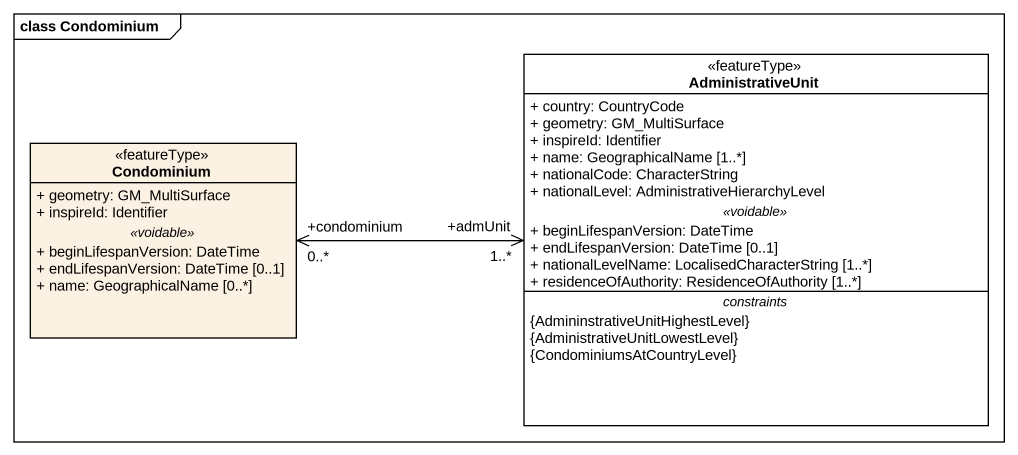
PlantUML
@startuml
mainframe class Condominium
hide circle
hide empty members
skinparam classAttributeIconSize 0
class AdministrativeUnit <<featureType>> #FFFFFF {
  + country: CountryCode
  + geometry: GM_MultiSurface
  + inspireId: Identifier
  + name: GeographicalName [1..*]
  + nationalCode: CharacterString
  + nationalLevel: AdministrativeHierarchyLevel
  .. <<voidable>> ..
  + beginLifespanVersion: DateTime
  + endLifespanVersion: DateTime [0..1]
  + nationalLevelName: LocalisedCharacterString [1..*]
  + residenceOfAuthority: ResidenceOfAuthority [1..*]
  -- constraints --
  {AdmininstrativeUnitHighestLevel}
  {AdministrativeUnitLowestLevel}
  {CondominiumsAtCountryLevel}
}
class Condominium <<featureType>> {
  + geometry: GM_MultiSurface
  + inspireId: Identifier
  .. <<voidable>> ..
  + beginLifespanVersion: DateTime
  + endLifespanVersion: DateTime [0..1]
  + name: GeographicalName [0..*]
}
Condominium "+condominium\n0..*" <-right-> "+admUnit\n1..*" AdministrativeUnit
@enduml
